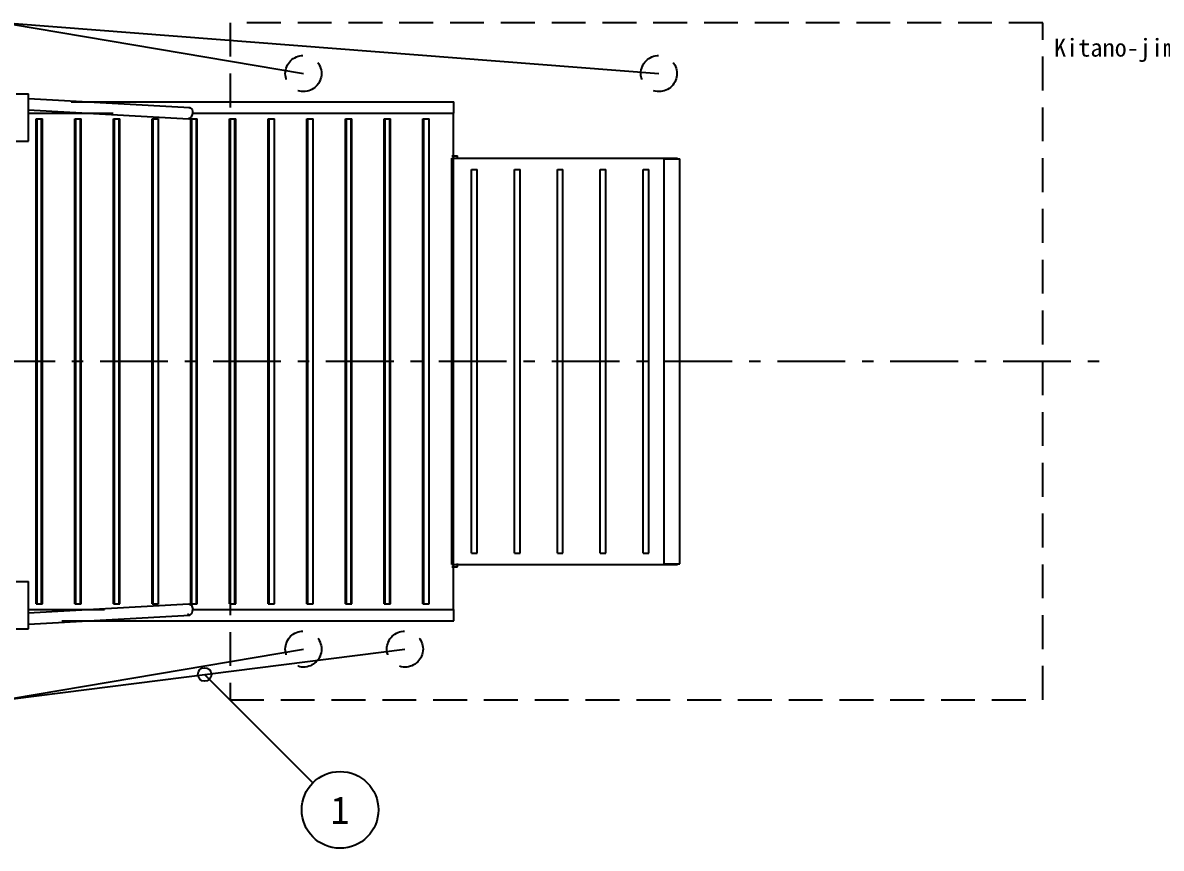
# Model space of a CAD drawing. Extents: x 5 to 836, y 5 to 589.
# Drawn here: x 383.1 to 484, y 268.9 to 342 of the extents above; entities that cross this region are included whole.
import ezdxf
from ezdxf.enums import TextEntityAlignment as Align

# ---------------------------------------------------------------- set-up
doc = ezdxf.new("R2010")
doc.units = 0
doc.linetypes.add('CENTER', pattern=[10, 6, -1.5, 1, -1.5])
doc.linetypes.add('DASHED', pattern=[4.5, 3, -1.5])
for name, color, linetype in [('CENTRE', 4, 'CENTER'), ('DETAIL', 8, 'CONTINUOUS'), ('OUTLINE', 7, 'CONTINUOUS'), ('PIER', 42, 'DASHED'), ('RESOLVED', 3, 'CONTINUOUS'), ('RESOLVED-TEXT', 3, 'CONTINUOUS'), ('ROPE', 42, 'CONTINUOUS'), ('TEXT', 7, 'CONTINUOUS')]:
    doc.layers.add(name, color=color, linetype=linetype)

msp = doc.modelspace()

# ---------------------------------------------------------------- linework, layer by layer
at = {"layer": 'CENTRE'}
msp.add_line((30, 312), (480, 312), dxfattribs=at)
at = {"layer": 'DETAIL'}
for p, q in [((382.55, 335.7), (383.65, 335.7)), ((387.43, 335), (421.33, 335)), ((421.05, 334.93), (421.05, 335)), ((421.33, 334), (421.33, 335)), ((383.61, 334), (391.16, 334)), ((397.84, 334.44), (397.95, 334.5)), ((397.95, 334.5), (398.14, 334.32)), ((398.08, 333.62), (398.2, 333.96)), ((398.12, 334), (421.33, 334)), ((398.14, 334.32), (398.2, 333.96)), ((421.29, 290), (421.29, 334)), ((384.33, 333.5), (384.9, 333.5)), ((384.33, 290.5), (384.33, 333.5)), ((384.41, 290.5), (384.41, 333.5)), ((384.81, 290.5), (384.81, 333.5)), ((384.9, 290.5), (384.9, 333.5)), ((387.75, 333.5), (388.32, 333.5)), ((387.75, 290.5), (387.75, 333.5)), ((387.83, 290.5), (387.83, 333.5)), ((388.24, 290.5), (388.24, 333.5)), ((388.32, 290.5), (388.32, 333.5)), ((391.18, 333.5), (391.75, 333.5)), ((391.18, 290.5), (391.18, 333.5)), ((391.26, 290.5), (391.26, 333.5)), ((391.67, 290.5), (391.67, 333.5)), ((391.75, 290.5), (391.75, 333.5)), ((394.6, 333.5), (395.17, 333.5)), ((394.6, 290.5), (394.6, 333.5)), ((394.68, 290.5), (394.68, 333.5)), ((395.09, 333.43), (395.09, 333.5)), ((395.17, 290.5), (395.17, 333.5)), ((397.77, 333.59), (397.86, 333.5)), ((397.86, 333.5), (398.08, 333.62)), ((398.03, 333.5), (398.6, 333.5)), ((398.03, 290.5), (398.03, 333.5)), ((398.11, 290.5), (398.11, 333.5)), ((398.52, 290.5), (398.52, 333.5)), ((398.6, 290.5), (398.6, 333.5)), ((401.45, 333.5), (402.02, 333.5)), ((401.45, 290.5), (401.45, 333.5)), ((401.54, 290.5), (401.54, 333.5)), ((401.94, 290.5), (401.94, 333.5)), ((402.02, 290.5), (402.02, 333.5)), ((404.88, 333.5), (405.45, 333.5)), ((404.88, 290.5), (404.88, 333.5)), ((404.96, 290.5), (404.96, 333.5)), ((405.37, 333.43), (405.37, 333.5)), ((405.45, 290.5), (405.45, 333.5)), ((408.3, 333.5), (408.88, 333.5)), ((408.3, 290.5), (408.3, 333.5)), ((408.39, 290.5), (408.39, 333.5)), ((408.79, 333.43), (408.79, 333.5)), ((408.88, 290.5), (408.88, 333.5)), ((411.73, 333.5), (412.3, 333.5)), ((411.73, 290.5), (411.73, 333.5)), ((411.81, 290.5), (411.81, 333.5)), ((412.22, 290.5), (412.22, 333.5)), ((412.3, 290.5), (412.3, 333.5)), ((415.16, 333.5), (415.73, 333.5)), ((415.16, 290.5), (415.16, 333.5)), ((415.24, 290.5), (415.24, 333.5)), ((415.65, 290.5), (415.65, 333.5)), ((415.73, 290.5), (415.73, 333.5)), ((418.58, 333.5), (419.15, 333.5)), ((418.58, 290.5), (418.58, 333.5)), ((418.66, 290.5), (418.66, 333.5)), ((419.07, 333.43), (419.07, 333.5)), ((419.15, 290.5), (419.15, 333.5)), ((382.55, 331.5), (383.65, 331.5)), ((421.15, 330.2), (421.65, 330.2)), ((421.15, 330), (441.15, 330)), ((421.15, 294), (421.15, 330)), ((439.95, 329.95), (441.35, 329.95)), ((439.95, 294.05), (439.95, 329.95)), ((441.15, 329.86), (441.15, 330)), ((441.35, 294.05), (441.35, 329.95)), ((422.9, 329), (423.4, 329)), ((422.9, 295), (422.9, 329)), ((423.4, 295), (423.4, 329)), ((426.7, 329), (427.2, 329)), ((426.7, 295), (426.7, 329)), ((427.2, 295), (427.2, 329)), ((430.5, 329), (431, 329)), ((430.5, 295), (430.5, 329)), ((431, 295), (431, 329)), ((434.3, 329), (434.8, 329)), ((434.3, 295), (434.3, 329)), ((434.8, 295), (434.8, 329)), ((438.1, 329), (438.6, 329)), ((438.1, 295), (438.1, 329)), ((438.6, 295), (438.6, 329)), ((422.9, 295), (423.4, 295)), ((426.7, 295), (427.2, 295)), ((430.5, 295), (431, 295)), ((434.3, 295), (434.8, 295)), ((438.1, 295), (438.6, 295)), ((421.15, 294), (441.15, 294)), ((421.15, 293.8), (421.65, 293.8)), ((439.95, 294.05), (441.35, 294.05)), ((441.15, 294), (441.15, 294.07)), ((382.55, 292.5), (383.65, 292.5)), ((384.33, 290.5), (384.9, 290.5)), ((387.75, 290.5), (388.32, 290.5)), ((391.18, 290.5), (391.75, 290.5)), ((394.6, 290.5), (395.17, 290.5)), ((395.09, 290.5), (395.09, 290.57)), ((397.81, 290.45), (397.86, 290.5)), ((397.86, 290.5), (398.08, 290.38)), ((398.03, 290.5), (398.6, 290.5)), ((401.45, 290.5), (402.02, 290.5)), ((404.88, 290.5), (405.45, 290.5)), ((405.37, 290.5), (405.37, 290.57)), ((408.3, 290.5), (408.88, 290.5)), ((408.79, 290.5), (408.79, 290.57)), ((411.73, 290.5), (412.3, 290.5)), ((415.16, 290.5), (415.73, 290.5)), ((418.58, 290.5), (419.15, 290.5)), ((419.07, 290.5), (419.07, 290.57)), ((383.61, 290), (390.39, 290)), ((397.73, 289.62), (397.95, 289.5)), ((397.95, 289.5), (398.14, 289.68)), ((398.08, 290.38), (398.2, 290.04)), ((398.12, 290), (421.33, 290)), ((398.14, 289.68), (398.2, 290.04)), ((421.33, 289), (421.33, 290)), ((386.61, 289), (421.33, 289)), ((421.05, 289), (421.05, 289.07)), ((382.55, 288.3), (383.65, 288.3))]:
    msp.add_line(p, q, dxfattribs=at)
at = {"layer": 'OUTLINE'}
for p, q in [((383.64, 335.29), (397.95, 334.5)), ((383.65, 331.5), (383.65, 335.7)), ((383.62, 334.29), (397.86, 333.5)), ((421.65, 329.99), (421.65, 330.2)), ((421.65, 293.8), (421.65, 294.08)), ((383.65, 288.3), (383.65, 292.5)), ((383.62, 289.71), (397.86, 290.5)), ((383.64, 288.71), (397.95, 289.5))]:
    msp.add_line(p, q, dxfattribs=at)
at = {"layer": 'PIER'}
for p, q in [((473.5, 342), (401.5, 342)), ((401.5, 342), (401.5, 282)), ((473.5, 282), (473.5, 342)), ((401.5, 282), (473.5, 282))]:
    msp.add_line(p, q, dxfattribs=at)
for centre in [(408, 337.5), (439.5, 337.5), (408, 286.5), (417, 286.5)]:
    msp.add_circle(centre, 1.6, dxfattribs=at)
at = {"layer": 'RESOLVED'}
msp.add_line((408.85, 274.65), (399.25, 284.25), dxfattribs=at)
for centre, radius in [((399.25, 284.25), 0.6), ((411.25, 272.25), 3.4)]:
    msp.add_circle(centre, radius, dxfattribs=at)
at = {"layer": 'ROPE'}
for p, q in [((382.38, 341.93), (439.5, 337.5)), ((382.15, 341.89), (408, 337.5)), ((382.15, 282.11), (408, 286.5)), ((382.26, 282.1), (417, 286.5))]:
    msp.add_line(p, q, dxfattribs=at)

# ---------------------------------------------------------------- texts
at = {"layer": 'RESOLVED-TEXT'}
msp.add_text('1', height=2.45, dxfattribs=at).set_placement((411.25, 271), align=Align.CENTER)
at = {"layer": 'TEXT'}
msp.add_text('Kitano-jima pier', height=1.58, dxfattribs=at).set_placement((474.5, 339))

doc.saveas('drawing.dxf')
